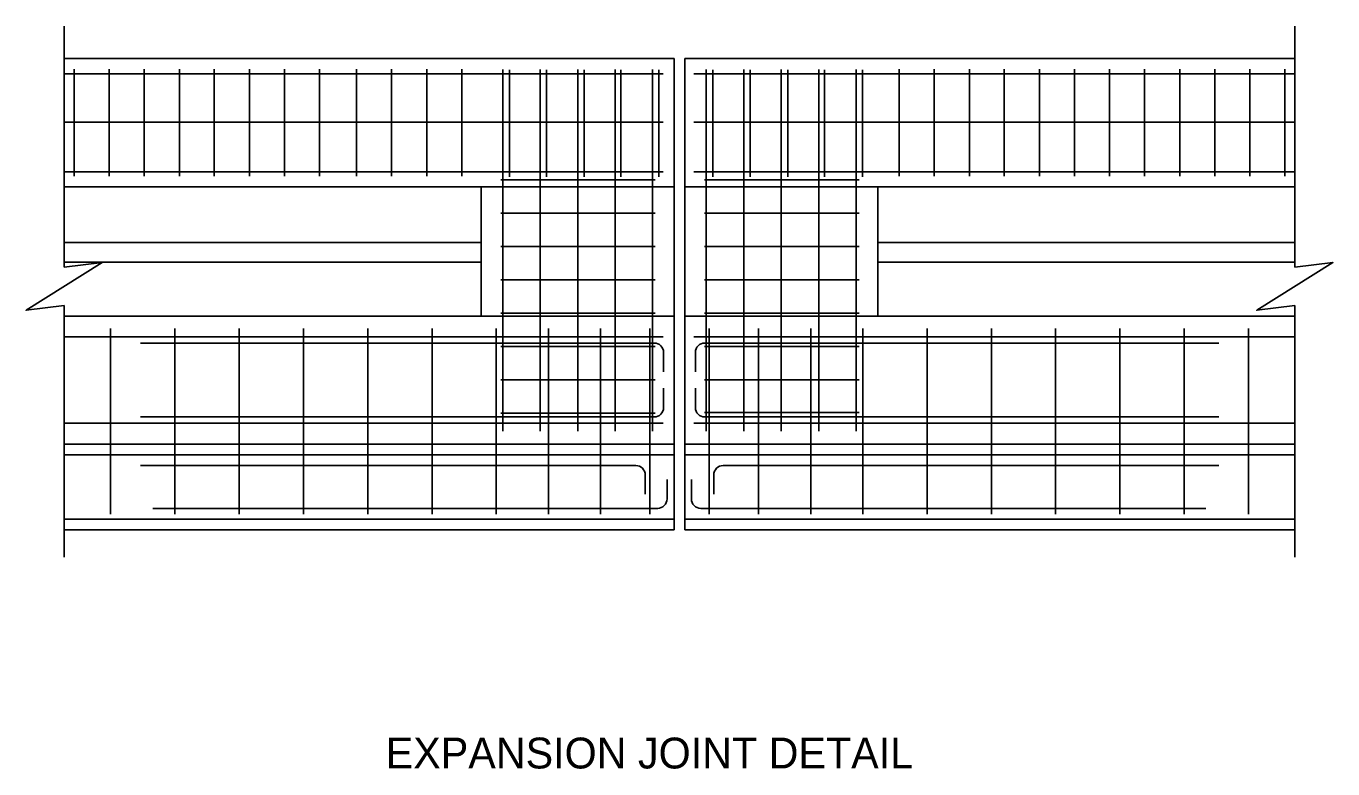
# Model space of a CAD drawing. Extents: x 25748.5 to 25802.9, y -3094.4 to -3056.4.
# Drawn here: x 25792.73 to 25802.89, y -3083.15 to -3077.37 of the extents above; entities that cross this region are included whole.
import ezdxf

# ---------------------------------------------------------------- set-up
doc = ezdxf.new("R2010")
doc.units = 0
for name, color, linetype in [('240 Concrete', 7, 'Continuous'), ('border_NO-PLOT', 7, 'Continuous'), ('str_Concrete-A', 7, 'Continuous'), ('str_Reinforcement-A', 7, 'Continuous'), ('str_Reinforcement-B', 7, 'Continuous'), ('str_Reinforcement-C', 7, 'Continuous'), ('str_Reinforcement-D', 7, 'Continuous'), ('str_Reinforcement-E', 7, 'Continuous'), ('str_Reinforcement-F', 7, 'Continuous'), ('str_Reinforcement-G', 7, 'Continuous'), ('str_Reinforcement-H', 7, 'Continuous'), ('str_Reinforcement-P', 7, 'Continuous'), ('str_Structural-Steel-A', 7, 'Continuous')]:
    doc.layers.add(name, color=color, linetype=linetype)

msp = doc.modelspace()

# ---------------------------------------------------------------- linework, layer by layer
at = {"layer": '240 Concrete'}
for p, q in [((25797.771, -3077.622), (25797.771, -3081.289)), ((25797.854, -3077.622), (25797.854, -3081.289)), ((25796.271, -3078.622), (25796.271, -3079.627)), ((25799.354, -3078.622), (25799.354, -3079.627))]:
    msp.add_line(p, q, dxfattribs=at)
at = {"layer": 'str_Concrete-A'}
for p, q in [((25793.028, -3077.622), (25797.771, -3077.622)), ((25797.854, -3077.622), (25802.598, -3077.622)), ((25797.854, -3077.622), (25802.598, -3077.622)), ((25793.028, -3078.622), (25797.771, -3078.622)), ((25797.854, -3078.622), (25802.598, -3078.622)), ((25793.028, -3079.627), (25797.771, -3079.627)), ((25797.854, -3079.627), (25802.598, -3079.627)), ((25793.028, -3080.622), (25797.771, -3080.622)), ((25797.854, -3080.622), (25802.598, -3080.622)), ((25797.771, -3081.289), (25793.028, -3081.289)), ((25802.598, -3081.289), (25797.854, -3081.289))]:
    msp.add_line(p, q, dxfattribs=at)
at = {"layer": 'str_Reinforcement-A'}
for p, q in [((25793.104, -3077.707), (25793.104, -3078.537)), ((25793.377, -3077.707), (25793.377, -3078.537)), ((25793.65, -3077.707), (25793.65, -3078.537)), ((25793.923, -3077.707), (25793.923, -3078.537)), ((25794.195, -3077.707), (25794.195, -3078.537)), ((25794.468, -3077.707), (25794.468, -3078.537)), ((25794.741, -3077.707), (25794.741, -3078.537)), ((25795.014, -3077.707), (25795.014, -3078.537)), ((25795.302, -3077.707), (25795.302, -3078.537)), ((25795.574, -3077.707), (25795.574, -3078.537)), ((25795.847, -3077.707), (25795.847, -3078.537)), ((25796.12, -3077.707), (25796.12, -3078.537)), ((25799.521, -3077.707), (25799.521, -3078.537)), ((25799.794, -3077.707), (25799.794, -3078.537)), ((25800.067, -3077.707), (25800.067, -3078.537)), ((25800.339, -3077.707), (25800.339, -3078.537)), ((25800.612, -3077.707), (25800.612, -3078.537)), ((25800.885, -3077.707), (25800.885, -3078.537)), ((25801.158, -3077.707), (25801.158, -3078.537)), ((25801.43, -3077.707), (25801.43, -3078.537)), ((25801.703, -3077.707), (25801.703, -3078.537)), ((25801.976, -3077.707), (25801.976, -3078.537)), ((25802.248, -3077.707), (25802.248, -3078.537)), ((25802.521, -3077.707), (25802.521, -3078.537))]:
    msp.add_line(p, q, dxfattribs=at)
at = {"layer": 'str_Reinforcement-B'}
for p, q in [((25796.49, -3077.712), (25796.49, -3078.542)), ((25796.779, -3077.712), (25796.779, -3078.542)), ((25797.072, -3077.712), (25797.072, -3078.542)), ((25797.357, -3077.712), (25797.357, -3078.542)), ((25797.652, -3077.712), (25797.652, -3078.542)), ((25798.073, -3077.712), (25798.073, -3078.542)), ((25798.363, -3077.712), (25798.363, -3078.542)), ((25798.655, -3077.712), (25798.655, -3078.542)), ((25798.941, -3077.712), (25798.941, -3078.542)), ((25799.235, -3077.712), (25799.235, -3078.542))]:
    msp.add_line(p, q, dxfattribs=at)
at = {"layer": 'str_Reinforcement-C'}
for p, q in [((25796.438, -3080.521), (25796.438, -3077.709)), ((25796.729, -3080.521), (25796.729, -3077.709)), ((25797.021, -3080.521), (25797.021, -3077.709)), ((25797.313, -3080.521), (25797.313, -3077.709)), ((25797.604, -3080.521), (25797.604, -3077.709)), ((25798.021, -3080.521), (25798.021, -3077.709)), ((25798.313, -3080.521), (25798.313, -3077.709)), ((25798.604, -3080.521), (25798.604, -3077.709)), ((25798.896, -3080.521), (25798.896, -3077.709)), ((25799.188, -3080.521), (25799.188, -3077.709))]:
    msp.add_line(p, q, dxfattribs=at)
at = {"layer": 'str_Reinforcement-D'}
for p, q in [((25796.424, -3078.566), (25797.623, -3078.566)), ((25798.007, -3078.566), (25799.209, -3078.566)), ((25796.424, -3078.825), (25797.623, -3078.825)), ((25798.007, -3078.825), (25799.209, -3078.825)), ((25796.424, -3079.084), (25797.623, -3079.084)), ((25798.007, -3079.084), (25799.209, -3079.084)), ((25796.424, -3079.344), (25797.623, -3079.344)), ((25798.007, -3079.344), (25799.209, -3079.344)), ((25796.424, -3079.603), (25797.623, -3079.603)), ((25798.007, -3079.603), (25799.209, -3079.603)), ((25796.424, -3079.862), (25797.623, -3079.862)), ((25798.007, -3079.862), (25799.209, -3079.862)), ((25796.424, -3080.122), (25797.623, -3080.122)), ((25798.007, -3080.122), (25799.209, -3080.122)), ((25796.424, -3080.381), (25797.623, -3080.381)), ((25798.007, -3080.376), (25799.209, -3080.376))]:
    msp.add_line(p, q, dxfattribs=at)
at = {"layer": 'str_Reinforcement-E'}
for p, q in [((25793.028, -3077.741), (25797.686, -3077.741)), ((25797.923, -3077.741), (25802.598, -3077.741)), ((25793.028, -3078.119), (25797.686, -3078.119)), ((25797.923, -3078.119), (25802.598, -3078.119)), ((25793.028, -3078.503), (25797.686, -3078.503)), ((25797.923, -3078.503), (25802.598, -3078.503))]:
    msp.add_line(p, q, dxfattribs=at)
at = {"layer": 'str_Reinforcement-F'}
for p, q in [((25793.028, -3079.787), (25797.686, -3079.787)), ((25797.923, -3079.787), (25802.598, -3079.787)), ((25793.028, -3080.459), (25797.686, -3080.459)), ((25797.923, -3080.459), (25802.598, -3080.459)), ((25793.028, -3080.705), (25797.771, -3080.705)), ((25797.854, -3080.705), (25802.598, -3080.705))]:
    msp.add_line(p, q, dxfattribs=at)
at = {"layer": 'str_Reinforcement-G'}
for p, q in [((25793.62, -3079.836), (25797.616, -3079.836)), ((25798.009, -3079.836), (25802.006, -3079.836)), ((25797.689, -3079.909), (25797.689, -3080.059)), ((25797.936, -3079.909), (25797.936, -3080.059)), ((25797.689, -3080.338), (25797.689, -3080.188)), ((25797.936, -3080.338), (25797.936, -3080.188)), ((25793.62, -3080.411), (25797.616, -3080.411)), ((25798.009, -3080.411), (25802.006, -3080.411)), ((25797.771, -3081.205), (25793.028, -3081.205)), ((25802.598, -3081.205), (25797.854, -3081.205))]:
    msp.add_line(p, q, dxfattribs=at)
for centre, start, end in [((25797.616, -3079.909), 0, 90), ((25798.009, -3079.909), 90, 180), ((25797.616, -3080.338), 270, 0), ((25798.009, -3080.338), 180, 270)]:
    msp.add_arc(centre, 0.073, start, end, dxfattribs=at)
at = {"layer": 'str_Reinforcement-H'}
for p, q in [((25793.028, -3077.371), (25793.028, -3079.247)), ((25802.598, -3077.371), (25802.598, -3079.247)), ((25793.028, -3079.544), (25793.028, -3081.502)), ((25802.598, -3079.544), (25802.598, -3081.502)), ((25793.388, -3079.723), (25793.388, -3081.167)), ((25793.888, -3079.723), (25793.888, -3081.167)), ((25794.388, -3079.723), (25794.388, -3081.167)), ((25794.888, -3079.723), (25794.888, -3081.167)), ((25795.388, -3079.723), (25795.388, -3081.167)), ((25795.888, -3079.723), (25795.888, -3081.167)), ((25796.388, -3079.723), (25796.388, -3081.167)), ((25796.793, -3079.723), (25796.793, -3081.167)), ((25797.198, -3079.723), (25797.198, -3081.167)), ((25797.582, -3081.167), (25797.582, -3079.723)), ((25798.044, -3081.167), (25798.044, -3079.723)), ((25798.427, -3079.723), (25798.427, -3081.167)), ((25798.833, -3079.723), (25798.833, -3081.167)), ((25799.238, -3079.723), (25799.238, -3081.167)), ((25799.738, -3079.723), (25799.738, -3081.167)), ((25800.238, -3079.723), (25800.238, -3081.167)), ((25800.738, -3079.723), (25800.738, -3081.167)), ((25801.238, -3079.723), (25801.238, -3081.167)), ((25801.738, -3079.723), (25801.738, -3081.167)), ((25802.238, -3079.723), (25802.238, -3081.167))]:
    msp.add_line(p, q, dxfattribs=at)
for points in [[(25793.028, -3079.247), (25793.324, -3079.21), (25792.731, -3079.581), (25793.028, -3079.544)], [(25802.598, -3079.247), (25802.894, -3079.21), (25802.302, -3079.581), (25802.598, -3079.544)]]:
    msp.add_lwpolyline(points, dxfattribs=at)
at = {"layer": 'str_Reinforcement-P'}
for p, q in [((25793.62, -3080.789), (25797.473, -3080.789)), ((25802.006, -3080.789), (25798.152, -3080.789)), ((25797.546, -3080.862), (25797.546, -3081.012)), ((25797.716, -3080.898), (25797.716, -3081.049)), ((25797.905, -3080.898), (25797.905, -3081.049)), ((25798.079, -3080.862), (25798.079, -3081.012)), ((25793.716, -3081.122), (25797.643, -3081.122)), ((25801.905, -3081.122), (25797.978, -3081.122))]:
    msp.add_line(p, q, dxfattribs=at)
for centre, start, end in [((25797.473, -3080.862), 0, 90), ((25798.152, -3080.862), 90, 180), ((25797.643, -3081.049), 270, 0), ((25797.978, -3081.049), 180, 270)]:
    msp.add_arc(centre, 0.073, start, end, dxfattribs=at)
at = {"layer": 'str_Structural-Steel-A'}
for p, q in [((25796.271, -3079.054), (25793.028, -3079.054)), ((25802.598, -3079.054), (25799.355, -3079.054)), ((25793.028, -3079.208), (25796.271, -3079.208)), ((25799.355, -3079.208), (25802.598, -3079.208))]:
    msp.add_line(p, q, dxfattribs=at)

# ---------------------------------------------------------------- texts
at = {"layer": 'border_NO-PLOT'}
msp.add_text('EXPANSION JOINT DETAIL', height=0.24, dxfattribs=at).set_placement((25795.528, -3083.145))

doc.saveas('drawing.dxf')
